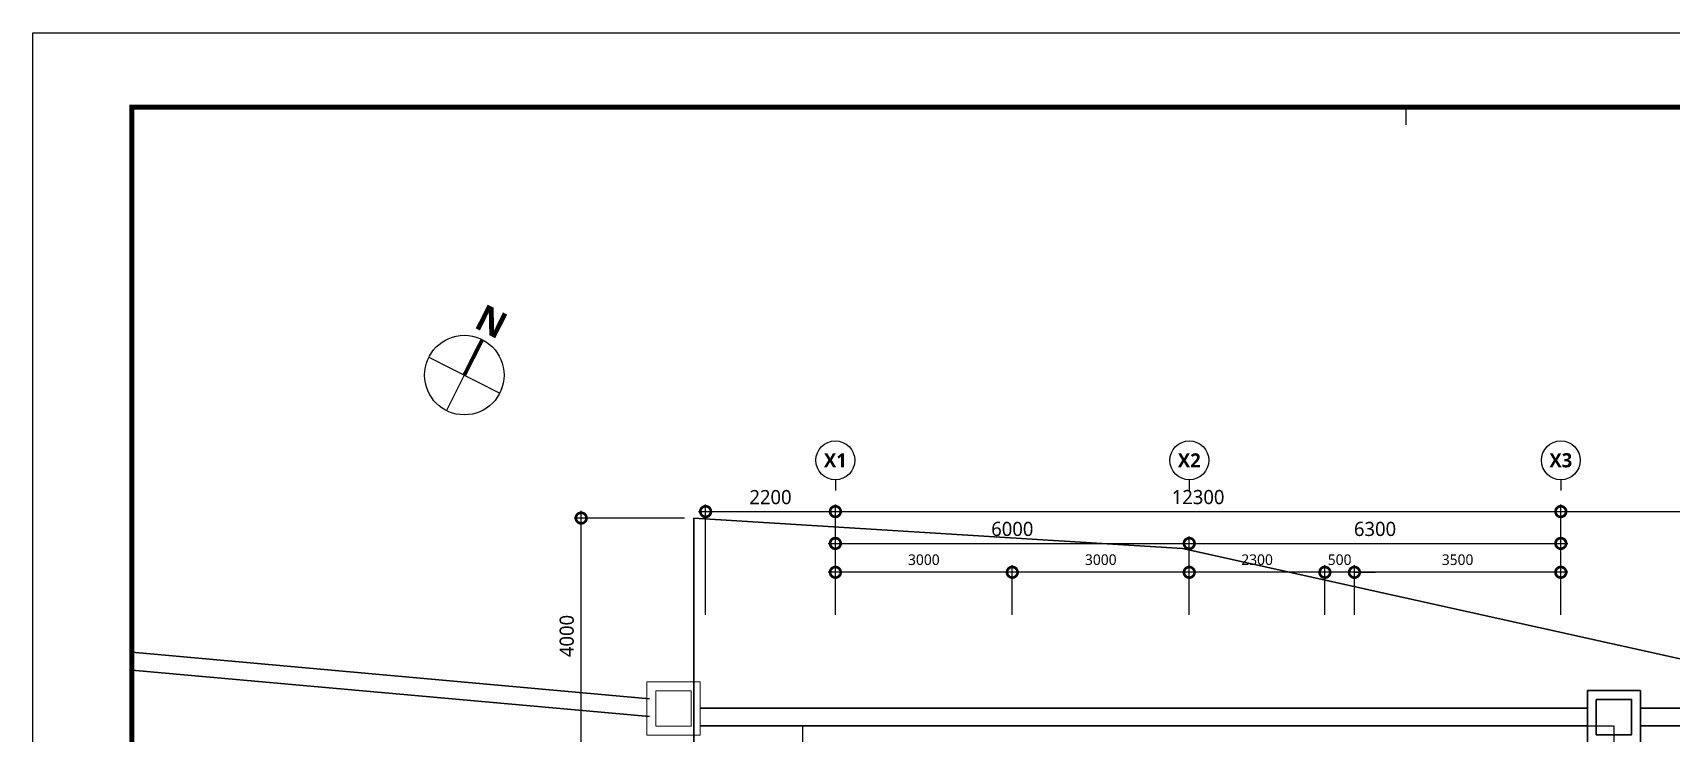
# Model space of a CAD drawing. Header units: millimetres. Extents: x 3366 to 637019, y 0 to 56757.
# Drawn here: x 168670 to 196451, y 23759 to 35640 of the extents above; entities that cross this region are included whole.
import ezdxf
from ezdxf.enums import TextEntityAlignment as Align

# ---------------------------------------------------------------- set-up
doc = ezdxf.new("R2010")
doc.units = ezdxf.units.MM
doc.linetypes.add('CONTIN', pattern=[0])
doc.linetypes.add('HIDDENX2', pattern=[0.75, 0.5, -0.25])
doc.layers.get('DEFPOINTS').update_dxf_attribs({"color": 137})
for name, color, linetype in [('DIM', 7, 'Continuous'), ('ELE-7', 7, 'Continuous'), ('SHT', 7, 'Continuous'), ('SHT-TXT', 7, 'Continuous'), ('SYM', 6, 'Continuous'), ('SYM-BUB', 3, 'Continuous')]:
    doc.layers.add(name, color=color, linetype=linetype)
for name, color, linetype, lineweight in [('계획선', 6, 'Continuous', 30), ('배수로', 52, 'Continuous', 30), ('종단계획선', 6, 'CONTIN', 13)]:
    doc.layers.add(name, color=color, linetype=linetype, lineweight=lineweight)
doc.styles.add('스타일1', font='malgun.ttf')
doc.styles.add('스타일2', font='malgunbd.ttf')
doc.dimstyles.new('HM', dxfattribs={"dimscale": 300, "dimtxt": 2.7, "dimasz": 1, "dimexe": 2, "dimexo": 3, "dimgap": 1, "dimtad": 1, "dimdec": 0, "dimzin": 1, "dimdsep": 46, "dimlunit": 6, "dimtxsty": '스타일1', "dimblk": 'CJDOT', "dimcen": 0.09, "dimdle": 1, "dimclrd": 256, "dimclre": 256, "dimclrt": 3, "dimadec": 0, "dimazin": 0, "dimtfac": 1, "dimtdec": 0, "dimtix": 1, "dimtmove": 2, "dimatfit": 3, "dimldrblk": 'CJDOT', "dimfxl": 1, "dimtolj": 1, "dimtzin": 1, "dimarcsym": 0})

# ---------------------------------------------------------------- blocks, each defined once
blk = doc.blocks.new('north')
at = {"layer": 'SYM', "color": 6}
for p, q in [((-5.62, 0), (5.62, 0)), ((0, 0), (0, -5.62))]:
    blk.add_line(p, q, dxfattribs=at)
at = {"layer": 'SYM', "color": 6, "const_width": 0.536}
blk.add_lwpolyline([(0, 5.62), (0, 0)], dxfattribs=at)
at = {"layer": 'SYM', "color": 6}
blk.add_circle((0, 0), 5.62, dxfattribs=at)
at = {"layer": 'SYM', "color": 3, "style": '스타일2'}
blk.add_text('N', height=3.75, dxfattribs=at).set_placement((0, 6.62), align=Align.CENTER)
blk = doc.blocks.new('NEW_BUB')
at = {"layer": 'SYM-BUB', "color": 6}
blk.add_line((0, 1.5), (0, 0), dxfattribs=at)
blk.add_circle((0, 4.25), 2.75, dxfattribs=at)
at = {"layer": 'SYM-BUB', "color": 3, "style": '스타일2'}
blk.add_attdef('X', text='', height=2, dxfattribs=at).set_placement((0, 4.25), align=Align.MIDDLE)
blk = doc.blocks.new('SHEET')
at = {"layer": 'SHT-TXT'}
for p, q in [((0, 0), (0, 297)), ((0, 297), (420, 297)), ((194, 286.5), (194, 284))]:
    blk.add_line(p, q, dxfattribs=at)
at = {"layer": 'SHT-TXT', "const_width": 0.699}
blk.add_lwpolyline([(14, 10.5), (14, 286.5), (410, 286.5), (410, 10.5)], close=True, dxfattribs=at)
blk = doc.blocks.new('_DotSmall')
at = {"color": 0, "linetype": 'ByBlock', "const_width": 0.5}
blk.add_lwpolyline([(-0.0625, 0, 1), (0.0625, 0, 1)], format="xyb", close=True, dxfattribs=at)
blk = doc.blocks.new('*D72')
at = {"layer": 'DEFPOINTS', "color": 0, "transparency": 16777216}
for p in [(177969, 27409), (180079, 27409), (180079, 23409)]:
    blk.add_point(p, dxfattribs=at)
at = {"layer": 'DIM', "color": 7, "lineweight": -2, "transparency": 16777216}
for p, q in [((177969, 23289), (177969, 27529)), ((179719, 27409), (177849, 27409)), ((179719, 23409), (177849, 23409))]:
    blk.add_line(p, q, dxfattribs=at)
at = {"layer": 'DIM', "color": 7, "lineweight": -2, "transparency": 16777216, "xscale": 360, "yscale": 360, "zscale": 360}
for p, rotation in [((177969, 27409), 90), ((177969, 23409), 270)]:
    blk.add_blockref('_DotSmall', p, dxfattribs=dict(at, rotation=rotation))
at = {"layer": 'DIM', "color": 3, "transparency": 16777216, "insert": (177725, 25409), "char_height": 240, "attachment_point": 5, "rotation": 90, "style": '스타일1'}
blk.add_mtext('\\A1;4000', dxfattribs=at)
blk = doc.blocks.new('CJDOT')
blk.add_line((-2, 0), (2, 0))
at = {"const_width": 0.5}
blk.add_lwpolyline([(-0.25, 0, 1), (0.25, 0, 1)], format="xyb", close=True, dxfattribs=at)
blk = doc.blocks.new('*D74')
at = {"layer": 'DEFPOINTS', "color": 0, "transparency": 16777216}
for p in [(194579, 27519), (182279, 25409), (194579, 25409)]:
    blk.add_point(p, dxfattribs=at)
at = {"layer": 'DIM', "color": 7, "lineweight": -2, "transparency": 16777216}
for p, q in [((182159, 27519), (194699, 27519)), ((182279, 25769), (182279, 27639)), ((194579, 25769), (194579, 27639))]:
    blk.add_line(p, q, dxfattribs=at)
at = {"layer": 'DIM', "color": 7, "lineweight": -2, "transparency": 16777216, "xscale": 360, "yscale": 360, "zscale": 360, "rotation": 180}
blk.add_blockref('_DotSmall', (182279, 27519), dxfattribs=at)
at = {"layer": 'DIM', "color": 7, "lineweight": -2, "transparency": 16777216, "xscale": 360, "yscale": 360, "zscale": 360}
blk.add_blockref('_DotSmall', (194579, 27519), dxfattribs=at)
at = {"layer": 'DIM', "color": 3, "transparency": 16777216, "insert": (188429, 27764), "char_height": 240, "attachment_point": 5, "style": '스타일1'}
blk.add_mtext('\\A1;12300', dxfattribs=at)
blk = doc.blocks.new('*D75')
at = {"layer": 'DEFPOINTS', "color": 0, "transparency": 16777216}
for p in [(188279, 26979), (182279, 25409), (188279, 25409)]:
    blk.add_point(p, dxfattribs=at)
at = {"layer": 'DIM', "color": 7, "lineweight": -2, "transparency": 16777216}
for p, q in [((182159, 26979), (188399, 26979)), ((182279, 25769), (182279, 27099)), ((188279, 25769), (188279, 27099))]:
    blk.add_line(p, q, dxfattribs=at)
at = {"layer": 'DIM', "color": 7, "lineweight": -2, "transparency": 16777216, "xscale": 360, "yscale": 360, "zscale": 360, "rotation": 180}
blk.add_blockref('_DotSmall', (182279, 26979), dxfattribs=at)
at = {"layer": 'DIM', "color": 7, "lineweight": -2, "transparency": 16777216, "xscale": 360, "yscale": 360, "zscale": 360}
blk.add_blockref('_DotSmall', (188279, 26979), dxfattribs=at)
at = {"layer": 'DIM', "color": 3, "transparency": 16777216, "insert": (185279, 27223), "char_height": 240, "attachment_point": 5, "style": '스타일1'}
blk.add_mtext('\\A1;6000', dxfattribs=at)
blk = doc.blocks.new('*D76')
at = {"layer": 'DEFPOINTS', "color": 0, "transparency": 16777216}
for p in [(194579, 26979), (188279, 25409), (194579, 25409)]:
    blk.add_point(p, dxfattribs=at)
at = {"layer": 'DIM', "color": 7, "lineweight": -2, "transparency": 16777216}
for p, q in [((188159, 26979), (194699, 26979)), ((188279, 25769), (188279, 27099)), ((194579, 25769), (194579, 27099))]:
    blk.add_line(p, q, dxfattribs=at)
at = {"layer": 'DIM', "color": 7, "lineweight": -2, "transparency": 16777216, "xscale": 360, "yscale": 360, "zscale": 360, "rotation": 180}
blk.add_blockref('_DotSmall', (188279, 26979), dxfattribs=at)
at = {"layer": 'DIM', "color": 7, "lineweight": -2, "transparency": 16777216, "xscale": 360, "yscale": 360, "zscale": 360}
blk.add_blockref('_DotSmall', (194579, 26979), dxfattribs=at)
at = {"layer": 'DIM', "color": 3, "transparency": 16777216, "insert": (191429, 27223), "char_height": 240, "attachment_point": 5, "style": '스타일1'}
blk.add_mtext('\\A1;6300', dxfattribs=at)
blk = doc.blocks.new('*D77')
at = {"layer": 'DEFPOINTS', "color": 0, "transparency": 16777216}
for p in [(182279, 27519), (180079, 25409), (182279, 25409)]:
    blk.add_point(p, dxfattribs=at)
at = {"layer": 'DIM', "color": 7, "lineweight": -2, "transparency": 16777216}
for p, q in [((179959, 27519), (182399, 27519)), ((180079, 25769), (180079, 27639)), ((182279, 25769), (182279, 27639))]:
    blk.add_line(p, q, dxfattribs=at)
at = {"layer": 'DIM', "color": 7, "lineweight": -2, "transparency": 16777216, "xscale": 360, "yscale": 360, "zscale": 360, "rotation": 180}
blk.add_blockref('_DotSmall', (180079, 27519), dxfattribs=at)
at = {"layer": 'DIM', "color": 7, "lineweight": -2, "transparency": 16777216, "xscale": 360, "yscale": 360, "zscale": 360}
blk.add_blockref('_DotSmall', (182279, 27519), dxfattribs=at)
at = {"layer": 'DIM', "color": 3, "transparency": 16777216, "insert": (181179, 27763), "char_height": 240, "attachment_point": 5, "style": '스타일1'}
blk.add_mtext('\\A1;2200', dxfattribs=at)
blk = doc.blocks.new('*D78')
at = {"layer": 'DEFPOINTS', "color": 0, "transparency": 16777216}
for p in [(200079, 27519), (194579, 25409), (200079, 25409)]:
    blk.add_point(p, dxfattribs=at)
at = {"layer": 'DIM', "color": 7, "lineweight": -2, "transparency": 16777216}
for p, q in [((194459, 27519), (200199, 27519)), ((194579, 25769), (194579, 27639)), ((200079, 25769), (200079, 27639))]:
    blk.add_line(p, q, dxfattribs=at)
at = {"layer": 'DIM', "color": 7, "lineweight": -2, "transparency": 16777216, "xscale": 360, "yscale": 360, "zscale": 360, "rotation": 180}
blk.add_blockref('_DotSmall', (194579, 27519), dxfattribs=at)
at = {"layer": 'DIM', "color": 7, "lineweight": -2, "transparency": 16777216, "xscale": 360, "yscale": 360, "zscale": 360}
blk.add_blockref('_DotSmall', (200079, 27519), dxfattribs=at)
at = {"layer": 'DIM', "color": 3, "transparency": 16777216, "insert": (197329, 27763), "char_height": 240, "attachment_point": 5, "style": '스타일1'}
blk.add_mtext('\\A1;5500', dxfattribs=at)
blk = doc.blocks.new('*D59')
at = {"layer": 'DEFPOINTS', "color": 0, "transparency": 16777216}
for p in [(190579, 26489), (190579, 25409), (191079, 25409)]:
    blk.add_point(p, dxfattribs=at)
at = {"layer": 'DIM', "color": 7, "lineweight": -2, "transparency": 16777216}
for p, q in [((190579, 26489), (190219, 26489)), ((190579, 25769), (190579, 26609)), ((191079, 26489), (190579, 26489)), ((191079, 25769), (191079, 26609)), ((191079, 26489), (191439, 26489))]:
    blk.add_line(p, q, dxfattribs=at)
at = {"layer": 'DIM', "color": 7, "lineweight": -2, "transparency": 16777216, "xscale": 360, "yscale": 360, "zscale": 360}
blk.add_blockref('_DotSmall', (190579, 26489), dxfattribs=at)
at = {"layer": 'DIM', "color": 7, "lineweight": -2, "transparency": 16777216, "xscale": 360, "yscale": 360, "zscale": 360, "rotation": 180}
blk.add_blockref('_DotSmall', (191079, 26489), dxfattribs=at)
at = {"layer": 'DIM', "color": 3, "transparency": 16777216, "insert": (190829, 26702), "char_height": 180, "attachment_point": 5, "style": '스타일1'}
blk.add_mtext('\\A1;500', dxfattribs=at)
blk = doc.blocks.new('*D60')
at = {"layer": 'DEFPOINTS', "color": 0, "transparency": 16777216}
for p in [(188279, 26489), (188279, 25409), (190579, 25409)]:
    blk.add_point(p, dxfattribs=at)
at = {"layer": 'DIM', "color": 7, "lineweight": -2, "transparency": 16777216}
for p, q in [((190699, 26489), (188159, 26489)), ((188279, 25769), (188279, 26609)), ((190579, 25769), (190579, 26609))]:
    blk.add_line(p, q, dxfattribs=at)
at = {"layer": 'DIM', "color": 7, "lineweight": -2, "transparency": 16777216, "xscale": 360, "yscale": 360, "zscale": 360, "rotation": 180}
blk.add_blockref('_DotSmall', (188279, 26489), dxfattribs=at)
at = {"layer": 'DIM', "color": 7, "lineweight": -2, "transparency": 16777216, "xscale": 360, "yscale": 360, "zscale": 360}
blk.add_blockref('_DotSmall', (190579, 26489), dxfattribs=at)
at = {"layer": 'DIM', "color": 3, "transparency": 16777216, "insert": (189429, 26702), "char_height": 180, "attachment_point": 5, "style": '스타일1'}
blk.add_mtext('\\A1;2300', dxfattribs=at)
blk = doc.blocks.new('*D64')
at = {"layer": 'DEFPOINTS', "color": 0, "transparency": 16777216}
for p in [(191079, 26489), (191079, 25409), (194579, 25409)]:
    blk.add_point(p, dxfattribs=at)
at = {"layer": 'DIM', "color": 7, "lineweight": -2, "transparency": 16777216}
for p, q in [((194699, 26489), (190959, 26489)), ((191079, 25769), (191079, 26609)), ((194579, 25769), (194579, 26609))]:
    blk.add_line(p, q, dxfattribs=at)
at = {"layer": 'DIM', "color": 7, "lineweight": -2, "transparency": 16777216, "xscale": 360, "yscale": 360, "zscale": 360, "rotation": 180}
blk.add_blockref('_DotSmall', (191079, 26489), dxfattribs=at)
at = {"layer": 'DIM', "color": 7, "lineweight": -2, "transparency": 16777216, "xscale": 360, "yscale": 360, "zscale": 360}
blk.add_blockref('_DotSmall', (194579, 26489), dxfattribs=at)
at = {"layer": 'DIM', "color": 3, "transparency": 16777216, "insert": (192829, 26702), "char_height": 180, "attachment_point": 5, "style": '스타일1'}
blk.add_mtext('\\A1;3500', dxfattribs=at)
blk = doc.blocks.new('*D65')
at = {"layer": 'DEFPOINTS', "color": 0, "transparency": 16777216}
for p in [(185279, 26489), (185279, 25409), (188279, 25409)]:
    blk.add_point(p, dxfattribs=at)
at = {"layer": 'DIM', "color": 7, "lineweight": -2, "transparency": 16777216}
for p, q in [((188399, 26489), (185159, 26489)), ((185279, 25769), (185279, 26609)), ((188279, 25769), (188279, 26609))]:
    blk.add_line(p, q, dxfattribs=at)
at = {"layer": 'DIM', "color": 7, "lineweight": -2, "transparency": 16777216, "xscale": 360, "yscale": 360, "zscale": 360, "rotation": 180}
blk.add_blockref('_DotSmall', (185279, 26489), dxfattribs=at)
at = {"layer": 'DIM', "color": 7, "lineweight": -2, "transparency": 16777216, "xscale": 360, "yscale": 360, "zscale": 360}
blk.add_blockref('_DotSmall', (188279, 26489), dxfattribs=at)
at = {"layer": 'DIM', "color": 3, "transparency": 16777216, "insert": (186779, 26702), "char_height": 180, "attachment_point": 5, "style": '스타일1'}
blk.add_mtext('\\A1;3000', dxfattribs=at)
blk = doc.blocks.new('*D66')
at = {"layer": 'DEFPOINTS', "color": 0, "transparency": 16777216}
for p in [(182279, 26489), (182279, 25409), (185279, 25409)]:
    blk.add_point(p, dxfattribs=at)
at = {"layer": 'DIM', "color": 7, "lineweight": -2, "transparency": 16777216}
for p, q in [((185399, 26489), (182159, 26489)), ((182279, 25769), (182279, 26609)), ((185279, 25769), (185279, 26609))]:
    blk.add_line(p, q, dxfattribs=at)
at = {"layer": 'DIM', "color": 7, "lineweight": -2, "transparency": 16777216, "xscale": 360, "yscale": 360, "zscale": 360, "rotation": 180}
blk.add_blockref('_DotSmall', (182279, 26489), dxfattribs=at)
at = {"layer": 'DIM', "color": 7, "lineweight": -2, "transparency": 16777216, "xscale": 360, "yscale": 360, "zscale": 360}
blk.add_blockref('_DotSmall', (185279, 26489), dxfattribs=at)
at = {"layer": 'DIM', "color": 3, "transparency": 16777216, "insert": (183779, 26702), "char_height": 180, "attachment_point": 5, "style": '스타일1'}
blk.add_mtext('\\A1;3000', dxfattribs=at)

msp = doc.modelspace()

# ---------------------------------------------------------------- linework, layer by layer
at = {"layer": 'ELE-7', "linetype": 'HIDDENX2'}
for p, q in [((181729.4, 23884), (195479.4, 23884)), ((181729.4, 10859), (181729.4, 23884)), ((195479.4, 23884), (195479.4, 10859))]:
    msp.add_line(p, q, dxfattribs=at)
at = {"layer": '계획선', "linetype": 'Continuous'}
msp.add_lwpolyline([(213550.5, 11936.7), (213490.8, 11076.8), (212821, 7898.9), (199315.6, 5859.8), (197413.6, 5733.3), (196998.2, 9573.9), (197853.3, 24746.2), (188163.4, 26890), (179879.4, 27409), (179879.4, 4140.6), (176327.9, 3815.1), (170350.5, 4224.8)], dxfattribs=at)
at = {"layer": '계획선'}
msp.add_lwpolyline([(195029.4, 24484), (195929.4, 24484), (195929.4, 23584), (195029.4, 23584)], close=True, dxfattribs=at)
msp.add_lwpolyline([(195179.4, 24334), (195779.4, 24334), (195779.4, 23734), (195179.4, 23734), (195179.4, 24334)], dxfattribs=at)
at = {"layer": '배수로'}
for p, q in [((179984.4, 24184), (195029.4, 24184)), ((195929.4, 24184), (211478.9, 24184)), ((179984.4, 23884), (195029.4, 23884)), ((195929.4, 23884), (211467.4, 23884))]:
    msp.add_line(p, q, dxfattribs=at)
for points in [[(179129.4, 24345.4), (170350.5, 25133)], [(170350.5, 24831.8), (179129.4, 24044.2)]]:
    msp.add_lwpolyline(points, dxfattribs=at)
at = {"layer": '종단계획선', "linetype": 'Continuous'}
msp.add_line((179879.4, 27320.7), (179879.4, 4052.3), dxfattribs=at)
msp.add_lwpolyline([(179084.4, 24629.3), (179084.4, 23729.3), (179984.4, 23729.3), (179984.4, 24629.3)], close=True, dxfattribs=at)
msp.add_lwpolyline([(179234.4, 24479.3), (179234.4, 23879.3), (179834.4, 23879.3), (179834.4, 24479.3), (179234.4, 24479.3)], dxfattribs=at)

# ---------------------------------------------------------------- block references
at = {"layer": 'SHT', "xscale": 120, "yscale": 120, "zscale": 120}
msp.add_blockref('SHEET', (168670.5, 0), dxfattribs=at)
at = {"layer": 'SYM', "xscale": 120, "yscale": 120, "zscale": 120, "rotation": 333.1609540912648}
msp.add_blockref('north', (175987.6, 29834.2), dxfattribs=at)
at = {"layer": 'SYM-BUB', "xscale": 120, "yscale": 120, "zscale": 120}
for p, values in [((182279.4, 27879), {'X': 'X1'}), ((188279.4, 27879), {'X': 'X2'}), ((194579.4, 27879), {'X': 'X3'})]:
    msp.add_blockref('NEW_BUB', p, dxfattribs=at).add_auto_attribs(values)

# ---------------------------------------------------------------- dimensions: what is measured, and where the dimension line sits
at = {"layer": 'DIM'}
for base, p1, p2, angle, picture, middle in [((182279.4, 27519), (180079.4, 25409), (182279.4, 25409), 180, '*D77', (181179.4, 27763)), ((194579.4, 27519), (182279.4, 25409), (194579.4, 25409), 180, '*D74', (188429.4, 27763.7)), ((200079.4, 27519), (194579.4, 25409), (200079.4, 25409), 180, '*D78', (197329.4, 27763)), ((177969.4, 27409), (180079.4, 23409), (180079.4, 27409), 270, '*D72', (177725.4, 25409)), ((188279.4, 26979), (182279.4, 25409), (188279.4, 25409), 180, '*D75', (185279.4, 27223)), ((194579.4, 26979), (188279.4, 25409), (194579.4, 25409), 180, '*D76', (191429.4, 27223))]:
    dim = msp.add_linear_dim(base=base, p1=p1, p2=p2, angle=angle, dimstyle='HM', override={"dimscale": 120, "dimtxt": 2, "dimasz": 3, "dimexe": 1, "dimlunit": 2, "dimblk1": 'DotSmall', "dimblk2": 'DotSmall', "dimsah": 1, "dimclrd": 7, "dimclre": 7}, dxfattribs=at)
    dim.commit()
    dim.dimension.update_dxf_attribs({"geometry": picture, "text_midpoint": middle})
for base, p1, p2, picture, middle in [((182279.4, 26489), (185279.4, 25409), (182279.4, 25409), '*D66', (183779.4, 26702)), ((185279.4, 26489), (188279.4, 25409), (185279.4, 25409), '*D65', (186779.4, 26702)), ((188279.4, 26489), (190579.4, 25409), (188279.4, 25409), '*D60', (189429.4, 26702)), ((190579.4, 26489), (191079.4, 25409), (190579.4, 25409), '*D59', (190829.4, 26702)), ((191079.4, 26489), (194579.4, 25409), (191079.4, 25409), '*D64', (192829.4, 26702))]:
    dim = msp.add_linear_dim(base=base, p1=p1, p2=p2, dimstyle='HM', override={"dimscale": 120, "dimtxt": 1.5, "dimasz": 3, "dimexe": 1, "dimlunit": 2, "dimblk1": 'DotSmall', "dimblk2": 'DotSmall', "dimsah": 1, "dimclrd": 7, "dimclre": 7}, dxfattribs=at)
    dim.commit()
    dim.dimension.update_dxf_attribs({"geometry": picture, "text_midpoint": middle})

doc.saveas('drawing.dxf')
